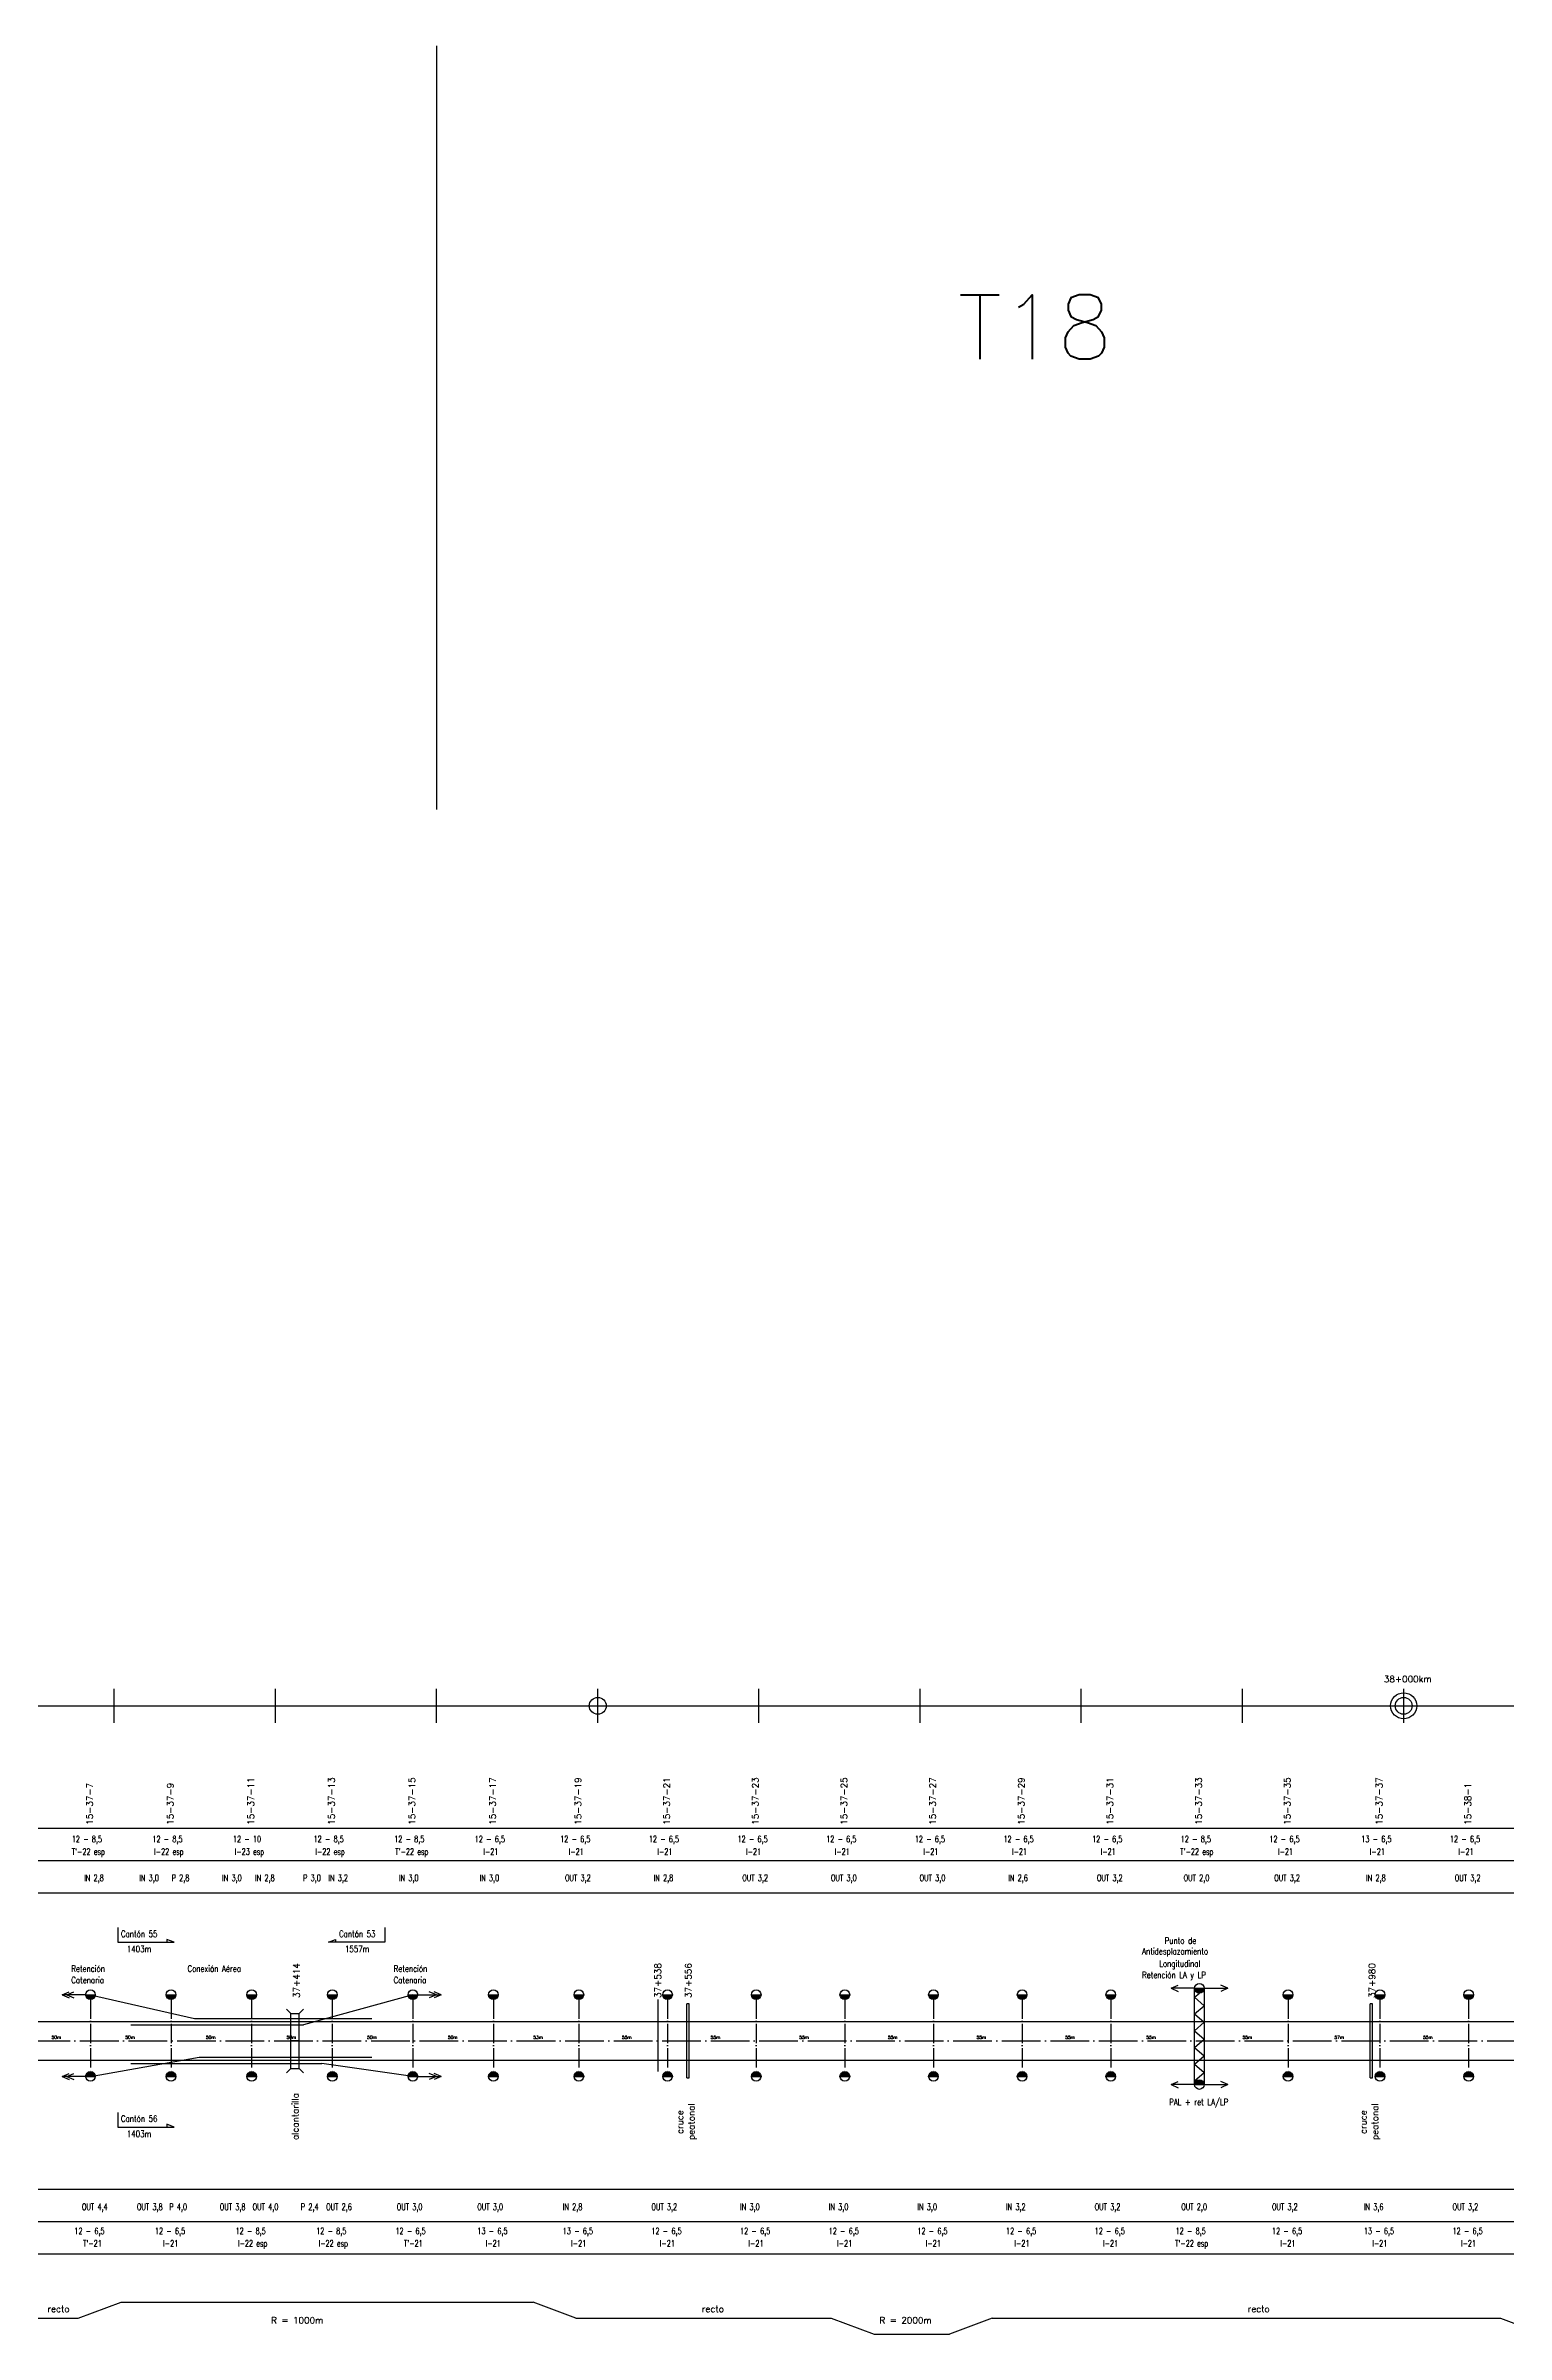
# Model space of a CAD drawing. Header units: millimetres. Extents: x 63 to 27368, y 135 to 1565.
# Drawn here: x 11726 to 12632, y 145 to 1565 of the extents above; entities that cross this region are included whole.
import ezdxf

# ---------------------------------------------------------------- set-up
doc = ezdxf.new("R2010")
doc.units = ezdxf.units.MM
doc.linetypes.add('ACAD_ISO04W100', pattern=[30, 24, -3, 0, -3])
for name, color, linetype in [('catenaria via ascendente', 7, 'Continuous'), ('catenaria vía descendente', 7, 'Continuous'), ('Eje de entrevías', 1, 'Continuous'), ('longitud vano', 7, 'Continuous'), ('Nº de poste', 6, 'Continuous'), ('progresivas', 4, 'Continuous'), ('TEXTOS', 3, 'Continuous')]:
    doc.layers.add(name, color=color, linetype=linetype)
doc.styles.get("Standard").update_dxf_attribs({"font": 'romans.shx'})
doc.styles.add('STYLE1', font='romans.shx')
doc.linetypes.add('GAS_LINE', pattern='A,12.7,-5.08,["GAS",Standard,S=2.54,R=0,X=-2.54,Y=-1.27],-6.35', length=24.13)

msp = doc.modelspace()

# ---------------------------------------------------------------- hatches: boundary and pattern name
for points in [[(11756.5, 355.7), (11750.5, 355.7, 1)], [(11806.5, 355.7), (11800.5, 355.7, 1)], [(11856.5, 355.7), (11850.5, 355.7, 1)], [(11906.5, 355.7), (11900.5, 355.7, 1)], [(11956.5, 355.7), (11950.5, 355.7, 1)], [(12006.5, 355.7), (12000.5, 355.7, 1)], [(12059.5, 355.7), (12053.5, 355.7, 1)], [(12114.5, 355.7), (12108.5, 355.7, 1)], [(12169.5, 355.7), (12163.5, 355.7, 1)], [(12224.5, 355.7), (12218.5, 355.7, 1)], [(12279.5, 355.7), (12273.5, 355.7, 1)], [(12334.5, 355.7), (12328.5, 355.7, 1)], [(12389.5, 355.7), (12383.5, 355.7, 1)], [(12444.5, 359.7), (12438.5, 359.7, 1)], [(12499.5, 355.7), (12493.5, 355.7, 1)], [(12556.5, 355.7), (12550.5, 355.7, 1)], [(12611.5, 355.7), (12605.5, 355.7, 1)], [(11756.5, 305), (11750.5, 305, -1)], [(11806.5, 305), (11800.5, 305, -1)], [(11856.5, 305), (11850.5, 305, -1)], [(11906.5, 305), (11900.5, 305, -1)], [(11956.5, 305), (11950.5, 305, -1)], [(12006.5, 305), (12000.5, 305, -1)], [(12059.5, 305), (12053.5, 305, -1)], [(12114.5, 305), (12108.5, 305, -1)], [(12169.5, 305), (12163.5, 305, -1)], [(12224.5, 305), (12218.5, 305, -1)], [(12279.5, 305), (12273.5, 305, -1)], [(12334.5, 305), (12328.5, 305, -1)], [(12389.5, 305), (12383.5, 305, -1)], [(12444.5, 300), (12438.5, 300, -1)], [(12499.5, 305), (12493.5, 305, -1)], [(12556.5, 305), (12550.5, 305, -1)], [(12611.5, 305), (12605.5, 305, -1)]]:
    msp.add_hatch(color=256).paths.add_polyline_path(points)

# ---------------------------------------------------------------- linework, layer by layer
for p, q in [((11968.2, 1565.1), (11968.2, 1091.2)), ((11768.2, 524.4), (11768.2, 545.6)), ((11868.2, 524.4), (11868.2, 545.6)), ((11968.2, 524.4), (11968.2, 545.6)), ((12068.2, 524.4), (12068.2, 545.6)), ((12168.2, 524.4), (12168.2, 545.6)), ((12268.2, 524.4), (12268.2, 545.6)), ((12368.2, 524.4), (12368.2, 545.6)), ((12468.2, 524.4), (12468.2, 545.6)), ((12568.2, 524.4), (12568.2, 545.6)), ((68.2, 535), (27368.2, 535)), ((68.2, 459), (27368.2, 459)), ((68.2, 439), (27368.2, 439)), ((68.2, 419), (27368.2, 419)), ((11770.4, 397.4), (11770.4, 388.3)), ((11770.4, 388.3), (11805.4, 388.3)), ((11805.4, 388.3), (11800.9, 390)), ((11800.9, 390), (11800.9, 388.3)), ((11901.1, 388.3), (11905.6, 390)), ((11936.1, 388.3), (11901.1, 388.3)), ((11905.6, 390), (11905.6, 388.3)), ((11936.1, 397.4), (11936.1, 388.3)), ((11735.9, 355.7), (11740.2, 357.6)), ((11750.5, 355.7), (11735.9, 355.7)), ((11735.9, 355.7), (11740.2, 353.7)), ((11738.9, 355.7), (11743.2, 357.6)), ((11738.9, 355.7), (11743.2, 353.7)), ((11750.5, 355.7), (11756.5, 355.7)), ((11800.5, 355.7), (11806.5, 355.7)), ((11850.5, 355.7), (11856.5, 355.7)), ((11900.5, 355.7), (11906.5, 355.7)), ((11950.5, 355.7), (11956.5, 355.7)), ((11956.5, 355.7), (11971.1, 355.7)), ((11968.1, 355.7), (11963.7, 357.6)), ((11968.1, 355.7), (11963.7, 353.7)), ((11971.1, 355.7), (11966.7, 357.6)), ((11971.1, 355.7), (11966.7, 353.7)), ((12000.5, 355.7), (12006.5, 355.7)), ((12053.5, 355.7), (12059.5, 355.7)), ((12108.5, 355.7), (12114.5, 355.7)), ((12163.5, 355.7), (12169.5, 355.7)), ((12218.5, 355.7), (12224.5, 355.7)), ((12273.5, 355.7), (12279.5, 355.7)), ((12328.5, 355.7), (12334.5, 355.7)), ((12383.5, 355.7), (12389.5, 355.7)), ((12423.9, 359.7), (12428.2, 361.6)), ((12438.5, 359.7), (12423.9, 359.7)), ((12423.9, 359.7), (12428.2, 357.8)), ((12438.5, 359.7), (12444.5, 359.7)), ((12438.5, 300), (12438.5, 359.7)), ((12438.5, 354.1), (12441.5, 356.7)), ((12444.5, 359.7), (12444.5, 300)), ((12444.5, 359.7), (12459.1, 359.7)), ((12444.5, 359.3), (12444.5, 359.3)), ((12459.1, 359.7), (12454.7, 361.6)), ((12459.1, 359.7), (12454.7, 357.8)), ((12493.5, 355.7), (12499.5, 355.7)), ((12550.5, 355.7), (12556.5, 355.7)), ((12605.5, 355.7), (12611.5, 355.7)), ((11877.9, 344), (11875.2, 346.8)), ((11877.9, 310), (11877.9, 344)), ((11882.9, 344), (11885.7, 346.8)), ((11882.9, 310), (11882.9, 344)), ((12123.4, 304.1), (12123.4, 350)), ((12124.9, 350), (12123.4, 350)), ((12124.9, 304.1), (12124.9, 350)), ((12438.5, 354.1), (12444.5, 348.9)), ((12438.5, 343.8), (12444.5, 348.9)), ((12438.5, 343.8), (12444.5, 338.6)), ((12547.4, 304.1), (12547.4, 350)), ((12548.9, 350), (12547.4, 350)), ((12548.9, 304.1), (12548.9, 350)), ((11882.9, 327), (11877.9, 327)), ((12438.5, 333.4), (12444.5, 338.6)), ((12438.5, 333.4), (12444.5, 328.2)), ((12438.5, 323), (12444.5, 328.2)), ((12438.5, 323), (12444.5, 317.8)), ((12438.5, 312.7), (12444.5, 317.8)), ((12438.5, 312.7), (12444.5, 307.5)), ((11735.9, 305), (11740.2, 306.9)), ((11750.5, 305), (11735.9, 305)), ((11735.9, 305), (11740.2, 303.1)), ((11738.9, 305), (11743.2, 306.9)), ((11738.9, 305), (11743.2, 303.1)), ((11750.5, 305), (11756.5, 305)), ((11800.5, 305), (11806.5, 305)), ((11850.5, 305), (11856.5, 305)), ((11877.9, 310), (11875.2, 307.3)), ((11882.9, 310), (11885.7, 307.3)), ((11900.5, 305), (11906.5, 305)), ((11950.5, 305), (11956.5, 305)), ((11956.5, 305), (11971.1, 305)), ((11968.1, 305), (11963.7, 306.9)), ((11968.1, 305), (11963.7, 303.1)), ((11971.1, 305), (11966.7, 306.9)), ((11971.1, 305), (11966.7, 303.1)), ((12000.5, 305), (12006.5, 305)), ((12053.5, 305), (12059.5, 305)), ((12108.5, 305), (12114.5, 305)), ((12123.4, 304.1), (12124.9, 304.1)), ((12163.5, 305), (12169.5, 305)), ((12218.5, 305), (12224.5, 305)), ((12273.5, 305), (12279.5, 305)), ((12328.5, 305), (12334.5, 305)), ((12383.5, 305), (12389.5, 305)), ((12423.9, 300), (12428.2, 301.9)), ((12438.5, 300), (12423.9, 300)), ((12423.9, 300), (12428.2, 298)), ((12438.5, 302.3), (12444.5, 307.5)), ((12438.5, 302.3), (12439.1, 301.8)), ((12438.5, 300), (12444.5, 300)), ((12444.5, 300), (12459.1, 300)), ((12459.1, 300), (12454.7, 301.9)), ((12459.1, 300), (12454.7, 298)), ((12493.5, 305), (12499.5, 305)), ((12547.4, 304.1), (12548.9, 304.1)), ((12550.5, 305), (12556.5, 305)), ((12605.5, 305), (12611.5, 305)), ((11770.4, 282.7), (11770.4, 273.6)), ((11770.4, 273.6), (11805.4, 273.6)), ((11805.4, 273.6), (11800.9, 275.3)), ((11800.9, 275.3), (11800.9, 273.6)), ((68.2, 235), (27368.2, 235)), ((68.2, 215), (27368.2, 215)), ((68.2, 195), (27368.2, 195)), ((11745.9, 155), (11772.5, 165)), ((11772.5, 165), (12028.1, 165)), ((12054.7, 155), (12028.1, 165)), ((11714.5, 155), (11745.9, 155)), ((12054.7, 155), (12213, 155)), ((12213, 155), (12239.6, 145)), ((12239.6, 145), (12286.4, 145)), ((12313, 155), (12286.4, 145)), ((12313, 155), (12628.2, 155)), ((12628.2, 155), (12654.7, 145))]:
    msp.add_line(p, q)
at = {"linetype": 'ACAD_ISO04W100', "ltscale": 0.5}
for p, q in [((11753.5, 352.7), (11753.5, 308)), ((11803.5, 352.7), (11803.5, 308)), ((11853.5, 352.7), (11853.5, 308)), ((11903.5, 352.7), (11903.5, 308)), ((11953.5, 352.7), (11953.5, 308)), ((12003.5, 352.7), (12003.5, 308)), ((12056.5, 352.7), (12056.5, 308)), ((12111.5, 352.7), (12111.5, 308)), ((12166.5, 352.7), (12166.5, 308)), ((12221.5, 352.7), (12221.5, 308)), ((12276.5, 352.7), (12276.5, 308)), ((12331.5, 352.7), (12331.5, 308)), ((12386.5, 352.7), (12386.5, 308)), ((12496.5, 352.7), (12496.5, 308)), ((12553.5, 352.7), (12553.5, 308)), ((12608.5, 352.7), (12608.5, 308))]:
    msp.add_line(p, q, dxfattribs=at)
at = {"color": 1, "linetype": 'GAS_LINE', "ltscale": 0.5}
msp.add_line((12105.5, 352.7), (12105.5, 308), dxfattribs=at)
for centre, radius in [((12068.2, 535), 5.24), ((12568.2, 535), 8.09), ((12568.2, 535), 5.24), ((11753.5, 355.7), 3), ((11803.5, 355.7), 3), ((11853.5, 355.7), 3), ((11903.5, 355.7), 3), ((11953.5, 355.7), 3), ((12003.5, 355.7), 3), ((12056.5, 355.7), 3), ((12111.5, 355.7), 3), ((12166.5, 355.7), 3), ((12221.5, 355.7), 3), ((12276.5, 355.7), 3), ((12331.5, 355.7), 3), ((12386.5, 355.7), 3), ((12441.5, 359.7), 3), ((12496.5, 355.7), 3), ((12553.5, 355.7), 3), ((12608.5, 355.7), 3), ((11753.5, 305), 3), ((11803.5, 305), 3), ((11853.5, 305), 3), ((11903.5, 305), 3), ((11953.5, 305), 3), ((12003.5, 305), 3), ((12056.5, 305), 3), ((12111.5, 305), 3), ((12166.5, 305), 3), ((12221.5, 305), 3), ((12276.5, 305), 3), ((12331.5, 305), 3), ((12386.5, 305), 3), ((12441.5, 300), 3), ((12496.5, 305), 3), ((12553.5, 305), 3), ((12608.5, 305), 3)]:
    msp.add_circle(centre, radius)
at = {"layer": 'catenaria via ascendente', "color": 6}
for p, q in [((11753.5, 355.7), (11818.1, 341)), ((11953.5, 355.7), (11885.6, 337)), ((11818.1, 341), (11928.1, 341)), ((11778.5, 337), (11885.6, 337)), ((11753.5, 305), (11821, 317)), ((11778.5, 313), (11897, 313)), ((11821, 317), (11928.1, 317)), ((11953.5, 305), (11897, 313))]:
    msp.add_line(p, q, dxfattribs=at)
at = {"layer": 'catenaria via ascendente'}
for p, q in [((11877.9, 344), (11882.9, 344)), ((68.2, 339), (26678.8, 339)), ((68.2, 315), (26678.8, 315)), ((11877.9, 310), (11882.9, 310))]:
    msp.add_line(p, q, dxfattribs=at)
at = {"layer": 'catenaria vía descendente'}
msp.add_line((11877.9, 310), (11882.9, 310), dxfattribs=at)
at = {"layer": 'Eje de entrevías', "linetype": 'ACAD_ISO04W100'}
msp.add_line((68.2, 327), (27368.2, 327), dxfattribs=at)

# ---------------------------------------------------------------- texts
at = {"color": 3, "linetype": 'Continuous', "style": 'STYLE1'}
msp.add_text('T18', height=40, dxfattribs=at).set_placement((12291.5, 1370.5))
at = {"linetype": 'Continuous', "style": 'STYLE1', "width": 0.8}
for s, p in [('Cantón 55', (11772.4, 391.5)), ('1403m', (11776.1, 382.1)), ('Cantón 53', (11907.7, 391.5)), ('1557m', (11911.4, 382.1)), ('Antidesplazamiento', (12405.9, 380.7)), ('Punto de', (12419.9, 387.3)), ('Retención', (11741.6, 369.9)), ('Conexión Aérea', (11813.7, 369.9)), ('Retención', (11941.6, 369.9)), ('Retención LA y LP', (12405.9, 366)), ('Longitudinal', (12416.5, 373)), ('Catenaria', (11741.6, 362.8)), ('Catenaria', (11941.6, 362.8)), ('PAL + ret LA/LP', (12422.7, 287.1)), ('Cantón 56', (11772.4, 276.8)), ('1403m', (11776.1, 267.4))]:
    msp.add_text(s, height=4, dxfattribs=at).set_placement(p)
at = {"layer": 'longitud vano', "linetype": 'Continuous', "style": 'STYLE1'}
for s, p in [('50m', (11729.3, 328.3)), ('50m', (11775.1, 328.3)), ('50m', (11825.1, 328.3)), ('50m', (11875.1, 328.3)), ('50m', (11925.1, 328.3)), ('50m', (11975.2, 328.3)), ('53m', (12028.2, 328.3)), ('55m', (12083.2, 328.3)), ('55m', (12138.2, 328.3)), ('55m', (12193.2, 328.3)), ('55m', (12248.2, 328.3)), ('55m', (12303.2, 328.3)), ('55m', (12358.2, 328.3)), ('55m', (12408.5, 328.3)), ('55m', (12468.2, 328.3)), ('57m', (12525.2, 328.3)), ('55m', (12580.2, 328.3))]:
    msp.add_text(s, height=2, dxfattribs=at).set_placement(p)
at = {"layer": 'Nº de poste', "linetype": 'Continuous', "style": 'STYLE1'}
for s, p in [('15-37-7', (11755, 461.1)), ('15-37-9', (11805, 461.1)), ('15-37-11', (11855, 461.1)), ('15-37-13', (11905, 461.1)), ('15-37-15', (11955, 461.1)), ('15-37-17', (12005, 461.1)), ('15-37-19', (12058, 461.1)), ('15-37-21', (12113, 461.1)), ('15-37-23', (12168, 461.1)), ('15-37-25', (12223, 461.1)), ('15-37-27', (12278, 461.1)), ('15-37-29', (12333, 461.1)), ('15-37-31', (12388, 461.1)), ('15-37-33', (12443, 461.1)), ('15-37-35', (12498, 461.1)), ('15-37-37', (12555, 461.1)), ('15-38-1', (12610, 461.1))]:
    msp.add_text(s, height=4, rotation=90, dxfattribs=at).set_placement(p)
at = {"layer": 'progresivas', "linetype": 'Continuous', "style": 'STYLE1'}
msp.add_text('38+000km', height=4, dxfattribs=at).set_placement((12555.9, 549.6))
for s, p in [('37+414', (11883.3, 353.7)), ('37+538', (12107.5, 353.7)), ('37+556', (12126.4, 353.7)), ('37+980', (12550.5, 353.7))]:
    msp.add_text(s, height=4, rotation=90, dxfattribs=at).set_placement(p)
at = {"layer": 'TEXTOS', "linetype": 'Continuous', "style": 'STYLE1', "width": 0.7}
for s, p in [("T'-22 esp", (11741.9, 442.5)), ('12 - 8,5', (11741.9, 450.3)), ('12 - 8,5', (11791.9, 450.3)), ('I-22 esp', (11793, 442.5)), ('12 - 10', (11841.9, 450.3)), ('I-23 esp', (11843, 442.5)), ('12 - 8,5', (11891.9, 450.3)), ('I-22 esp', (11893, 442.5)), ('12 - 8,5', (11941.9, 450.3)), ("T'-22 esp", (11942.6, 442.5)), ('12 - 6,5', (11991.9, 450.3)), ('I-21', (11997.2, 442.5)), ('12 - 6,5', (12044.9, 450.3)), ('I-21', (12050.2, 442.5)), ('12 - 6,5', (12099.9, 450.3)), ('I-21', (12105.2, 442.5)), ('12 - 6,5', (12154.9, 450.3)), ('I-21', (12160.2, 442.5)), ('12 - 6,5', (12209.9, 450.3)), ('I-21', (12215.2, 442.5)), ('12 - 6,5', (12264.9, 450.3)), ('I-21', (12270.2, 442.5)), ('12 - 6,5', (12319.9, 450.3)), ('I-21', (12325.2, 442.5)), ('12 - 6,5', (12374.9, 450.3)), ('I-21', (12380.2, 442.5)), ("T'-22 esp", (12429.6, 442.5)), ('12 - 8,5', (12429.9, 450.3)), ('12 - 6,5', (12484.9, 450.3)), ('I-21', (12490.2, 442.5)), ('13 - 6,5', (12541.9, 450.3)), ('I-21', (12547.2, 442.5)), ('12 - 6,5', (12596.9, 450.3)), ('I-21', (12602.2, 442.5)), ('IN 2,8', (11749.6, 426.2)), ('IN 3,0', (11783.8, 426.2)), ('P 2,8', (11803.8, 426.2)), ('IN 3,0', (11835.2, 426.2)), ('IN 2,8', (11855.6, 426.2)), ('P 3,0', (11885.4, 426.2)), ('IN 3,2', (11901.1, 426.2)), ('IN 3,0', (11944.9, 426.2)), ('IN 3,0', (11994.9, 426.2)), ('OUT 3,2', (12047.9, 426.2)), ('IN 2,8', (12102.9, 426.2)), ('OUT 3,2', (12157.9, 426.2)), ('OUT 3,0', (12212.9, 426.2)), ('OUT 3,0', (12267.9, 426.2)), ('IN 2,6', (12322.9, 426.2)), ('OUT 3,2', (12377.9, 426.2)), ('OUT 2,0', (12431.7, 426.2)), ('OUT 3,2', (12487.9, 426.2)), ('IN 2,8', (12544.9, 426.2)), ('OUT 3,2', (12599.9, 426.2)), ('OUT 4,4', (11748.2, 222.1)), ('OUT 3,8', (11782.3, 222.1)), ('P 4,0', (11802.4, 222.1)), ('OUT 3,8', (11833.7, 222.1)), ('OUT 4,0', (11854.1, 222.1)), ('P 2,4', (11884, 222.1)), ('OUT 2,6', (11899.7, 222.1)), ('OUT 3,0', (11943.5, 222.1)), ('OUT 3,0', (11993.5, 222.1)), ('IN 2,8', (12046.5, 222.1)), ('OUT 3,2', (12101.5, 222.1)), ('IN 3,0', (12156.5, 222.1)), ('IN 3,0', (12211.5, 222.1)), ('IN 3,0', (12266.5, 222.1)), ('IN 3,2', (12321.5, 222.1)), ('OUT 3,2', (12376.5, 222.1)), ('OUT 2,0', (12430.2, 222.1)), ('OUT 3,2', (12486.5, 222.1)), ('IN 3,6', (12543.5, 222.1)), ('OUT 3,2', (12598.5, 222.1)), ('12 - 6,5', (11743.5, 207.1)), ("T'-21", (11748.9, 199.4)), ('12 - 6,5', (11793.5, 207.1)), ('I-21', (11798.6, 199.4)), ('12 - 8,5', (11843.5, 207.1)), ('I-22 esp', (11845, 199.4)), ('12 - 8,5', (11893.5, 207.1)), ('I-22 esp', (11895, 199.4)), ('12 - 6,5', (11942.7, 207.1)), ("T'-21", (11948, 199.4)), ('13 - 6,5', (11993.5, 207.1)), ('I-21', (11998.7, 199.4)), ('13 - 6,5', (12046.5, 207.1)), ('I-21', (12051.7, 199.4)), ('12 - 6,5', (12101.5, 207.1)), ('I-21', (12106.7, 199.4)), ('12 - 6,5', (12156.5, 207.1)), ('I-21', (12161.7, 199.4)), ('12 - 6,5', (12211.5, 207.1)), ('I-21', (12216.7, 199.4)), ('12 - 6,5', (12266.5, 207.1)), ('I-21', (12271.7, 199.4)), ('12 - 6,5', (12321.5, 207.1)), ('I-21', (12326.7, 199.4)), ('12 - 6,5', (12376.5, 207.1)), ('I-21', (12381.7, 199.4)), ("T'-22 esp", (12426.4, 199.4)), ('12 - 8,5', (12426.7, 207.1)), ('12 - 6,5', (12486.5, 207.1)), ('I-21', (12491.7, 199.4)), ('13 - 6,5', (12543.5, 207.1)), ('I-21', (12548.7, 199.4)), ('12 - 6,5', (12598.5, 207.1)), ('I-21', (12603.7, 199.4))]:
    msp.add_text(s, height=4, dxfattribs=at).set_placement(p)
at = {"layer": 'TEXTOS', "linetype": 'Continuous', "style": 'STYLE1'}
for s, p in [('alcantarilla', (11882.5, 265.5)), ('peatonal', (12128.3, 265.5)), ('peatonal', (12552.3, 265.5)), ('cruce', (12121.2, 269.3)), ('cruce', (12545.2, 269.3))]:
    msp.add_text(s, height=4, rotation=90, dxfattribs=at).set_placement(p)
for s, p in [('recto', (11726.8, 158.8)), ('recto', (12132.8, 158.8)), ('recto', (12471.4, 158.8)), ('R = 1000m', (11865.6, 151.7)), ('R = 2000m', (12243, 151.7))]:
    msp.add_text(s, height=4, dxfattribs=at).set_placement(p)

doc.saveas('drawing.dxf')
